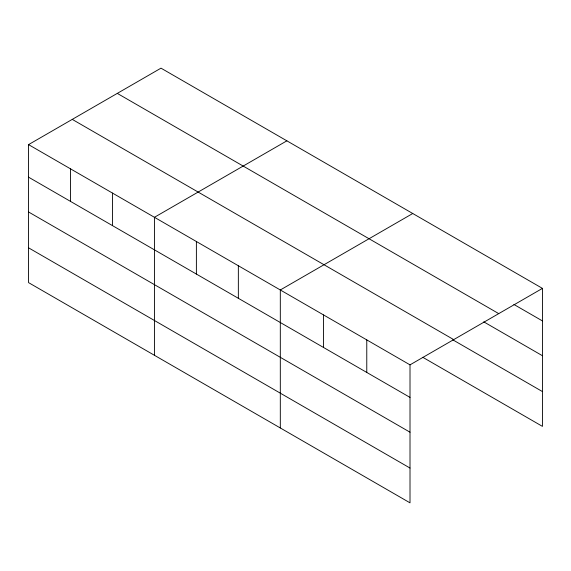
<?xml version="1.0" encoding="UTF-8"?>
<svg xmlns="http://www.w3.org/2000/svg" width="571" height="571" viewBox="0 0 571 571"><rect width="100%" height="100%" fill="white"/><g stroke="black" fill="none" stroke-linecap="round" stroke-linejoin="round"><path stroke-width="0.86" d="M28.55 144.62L410.007 364.855L410.007 502.844L28.55 282.616L28.55 144.62L160.993 68.156L542.45 288.384L542.45 426.38L422.79 357.296M286.878 140.83L154.427 217.301L154.427 355.29M412.754 213.504L280.311 289.975L280.311 427.964M410.007 364.855L542.45 288.384M513.886 304.443L542.45 320.931M117.291 93.387L498.74 313.622M483.78 321.858L542.45 355.733M72.26 119.389L453.709 339.617M452.896 339.881L542.45 391.585M28.55 177.167L410.007 397.402M28.55 211.969L410.007 432.197M28.55 247.821L410.007 468.049M366.775 339.895L366.775 372.442M323.543 314.935L323.543 347.482M238.35 265.751L238.35 298.298M196.388 241.526L196.388 274.073M112.473 193.069L112.473 225.624M70.511 168.845L70.511 201.399"/></g></svg>
